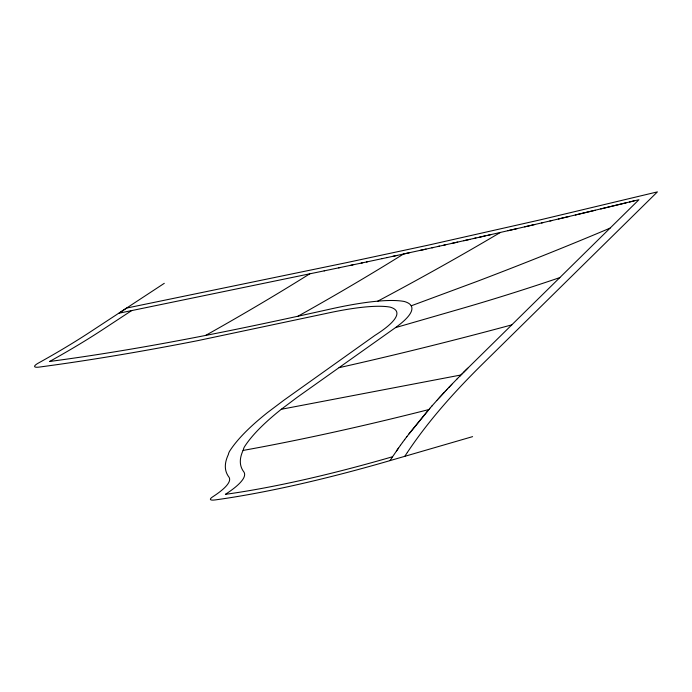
<?xml version="1.0" encoding="UTF-8"?>
<svg xmlns="http://www.w3.org/2000/svg" width="692" height="692" viewBox="0 0 692 692"><rect width="100%" height="100%" fill="white"/><g stroke="black" fill="none" stroke-linecap="round" stroke-linejoin="round"><path stroke-width="1.04" d="M398.445 448.148L392.589 456.729A348.664 64.737 -18.7 0 1 225.384 494.339A128.859 23.926 -18.7 0 0 243.705 471.71A471.131 87.469 -18.7 0 1 243.065 450.431L243.368 449.783A104.855 19.471 -18.7 0 1 244.734 446.383A546.836 101.525 -18.7 0 1 281.298 409.283L297.387 397.173L395.469 327.636L460.05 308.995A422.094 78.369 -18.7 0 0 559.811 277.604M390.028 460.595L392.554 456.781M404.794 456.313L407.354 452.447M407.389 452.386C428.936 420.096 455.059 391.153 482.627 363.931L657.4 191.892L540.815 219.727L428.348 245.132L346.251 262.709L126.601 308.07L119.102 313.182L324.565 270.771M396.378 451.123L400.495 445.267M400.357 445.458L402.588 442.361M402.407 442.603L404.733 439.446M404.517 439.74L406.922 436.522M406.662 436.868L429.645 408.6M408.86 433.97L428.876 409.491M429.576 408.678L430.415 407.718M430.363 407.778L431.972 405.945M431.938 405.979L436.773 400.547M436.73 400.59L437.595 399.63M437.543 399.699L438.417 398.722M438.356 398.8L439.247 397.813M439.169 397.9L440.916 395.988M439.991 397L441.937 394.881M441.755 395.071L444.203 392.433M442.906 393.834L445.345 391.205M445.216 391.343L446.496 389.977M446.383 390.098L447.655 388.748M447.56 388.843L449.99 386.283M448.745 387.598L451.175 385.046M451.132 385.089L452.36 383.809M452.334 383.826L457.23 378.784M457.178 378.835L458.476 377.512M458.398 377.59L461.434 374.519M459.635 376.336L460.517 375.445M461.849 374.104L462.342 373.611M461.408 374.545L461.884 374.061M462.299 373.654L462.792 373.152M462.74 373.204L463.709 372.244M463.64 372.305L464.617 371.327M465.076 370.869L464.09 371.855M466.001 369.952L464.989 370.955M465.448 370.505L466.46 369.493M467.187 368.784L466.356 369.606M466.927 369.044L468.32 367.66M468.224 367.755L638.941 199.711L575.277 215.013M164.281 283.331L89.822 332.212A519.839 96.517 -18.7 0 1 38.423 363.049A15.795 2.932 -18.7 0 0 39.358 367.071A1113.29 206.7 -18.7 0 0 197.566 340.68L325.465 313.614A144.213 26.772 -18.7 0 1 390.089 307.118A135.537 25.163 -18.7 0 1 374.908 335.404L284.118 400.054L267.57 412.51A562.631 104.466 -18.7 0 0 229.952 450.682A120.65 22.403 -18.7 0 0 228.403 454.428L228.17 454.938A486.917 90.401 -18.7 0 0 228.827 476.935A113.064 20.994 -18.7 0 1 212.755 496.787A15.795 2.932 -18.7 0 0 215.29 499.909A364.459 67.669 -18.7 0 0 390.072 460.595L472.593 436.635M131.653 310.587L102.546 329.703A535.634 99.449 -18.7 0 1 49.59 361.483C144.671 348.863 238.714 329.548 332.272 308.641A160.042 29.713 -18.7 0 1 404.154 301.461A151.332 28.095 -18.7 0 1 395.469 327.636M411.195 305.821L476.831 281.48A842.242 156.375 -18.7 0 0 610.067 228.135M629.486 202.012L634.209 200.862M626.338 202.773L600.751 208.941M595.241 210.264L558.357 219.009M569.187 216.458L549.924 220.982M541.499 222.954L551.887 220.523M534.648 224.545L507.937 230.713M543.255 222.539L524.692 226.855M499.581 232.624L517.469 228.524M491.242 234.527L473.371 238.576M488.128 235.237L500.359 232.451A1519.805 282.18 -18.7 0 1 377.771 301.158M475.94 237.996L443.736 245.202M479.322 237.235L485.274 235.885M451.651 243.446L457.715 242.088M463.778 240.73L469.851 239.363M437.837 246.508L445.596 244.786M433.521 247.459L392.866 256.334M431.938 247.814L439.558 246.127M420.174 250.4L426.056 249.103M409.474 252.736L403.479 254.033A1519.805 282.18 -18.7 0 1 298.157 316.114M382.114 258.644L387.572 257.476M386.992 257.597L396.75 255.495M366.457 261.991L382.278 258.609M350.688 265.321L362.695 262.787M361.189 263.107L367.538 261.758M338.552 267.865L353.015 264.828M324.15 270.857L340.222 267.519M281.298 409.283L460.984 374.978M428.798 409.577A790.048 146.687 -18.7 0 1 243.065 450.431M511.786 324.877A1012.526 187.99 -18.7 0 1 339.08 367.668M309.757 273.833A1519.805 282.18 -18.7 0 1 205.55 335.473"/></g></svg>
